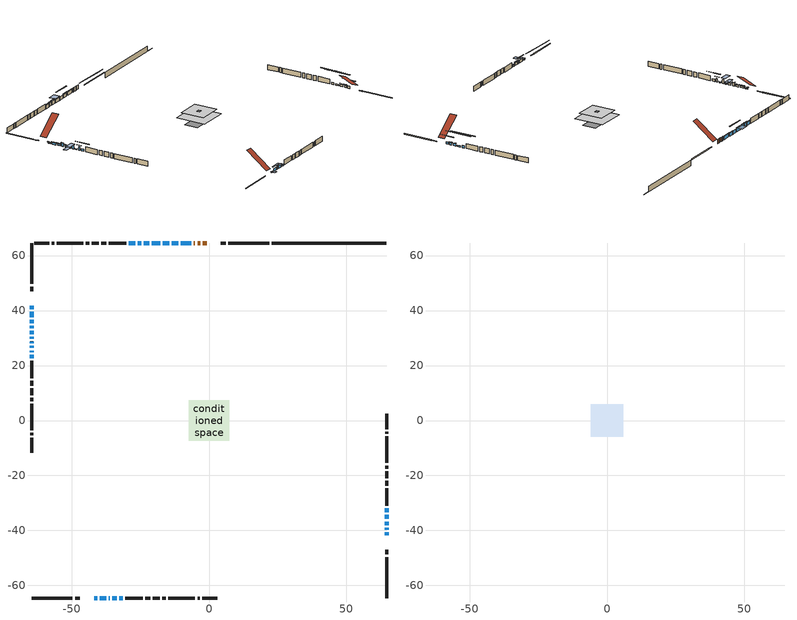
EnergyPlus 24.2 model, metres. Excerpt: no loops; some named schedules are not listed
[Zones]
conditioned space
 floor outside (Floor1 construction): -3.07,-3.07 -3.07,3.07 3.07,3.07 3.07,-3.07 z1.34
 floor outside (Floor2 construction): -0.61,-0.61 -0.61,0.61 0.61,0.61 0.61,-0.61 z1.34
 floor adiabatic (AdiabaticFloorConstruction): -7.44,-7.44 -7.44,7.44 7.44,7.44 7.44,-7.44 z1.34
 floor foundation (Slab1 construction): -7.07,-3.37 -7.07,3.37 7.07,3.37 7.07,-3.37 z-1.33
 wall outside (RimJoist1 construction): 21.89,64.58 6.98,64.58 / -64.58,-64.58 -49.66,-64.58 / -64.58,64.58 -64.58,49.66 / 64.58,-64.58 64.58,-49.66 z1.34:1.64
 wall outside (RimJoist2 construction): 6.05,64.58 4.33,64.58 / -48.73,-64.58 -47.02,-64.58 / -64.58,48.73 -64.58,47.02 / 64.58,-48.73 64.58,-47.02 z1.34:1.64
 wall outside (AdiabaticWallConstruction 1): -0.85,64.58 -2.33,64.58 / -3.26,64.58 -4.18,64.58 / -5.11,64.58 -5.5,64.58 z1.34:3.37
 wall outside (AdiabaticWallConstruction): -41.84,-64.58 -40.62,-64.58 / -64.58,30.49 -64.58,29.67 / -64.58,27.21 -64.58,26.39 z1.34:1.65; -64.58,41.84 -64.58,40.54 / -32.64,-64.58 -31.34,-64.58 z1.34:1.87; 64.58,-41.84 64.58,-40.74 / 64.58,-39.82 64.58,-38.98 / 64.58,-38.05 64.58,-36.75 / 64.58,-33.3 64.58,-32 / -64.58,23.92 -64.58,22.63 z1.34:2.43; -64.58,39.61 -64.58,37.63 / -64.58,36.7 -64.58,35.4 z1.34:2.18; -6.43,64.58 -10.31,64.58 / -64.58,34.48 -64.58,33.64 / -11.24,64.58 -13.6,64.58 / -14.53,64.58 -16.9,64.58 / -17.82,64.58 -20.8,64.58 / -26.86,64.58 -29.22,64.58 z1.34:2.94; -39.69,-64.58 -37.33,-64.58 / -35.16,-64.58 -33.56,-64.58 z1.34:2.64; -36.4,-64.58 -36.09,-64.58 z1.34:3.12; -64.58,32.71 -64.58,31.41 z1.34:2.36; -64.58,28.74 -64.58,28.13 / -64.58,25.46 -64.58,24.85 z1.34:3.17; 64.58,-35.83 64.58,-34.22 z1.34:2.03; -21.72,64.58 -23.71,64.58 / -24.63,64.58 -25.93,64.58 z1.34:3.25
 wall outside (Wall1 construction): -30.15,64.58 -36.5,64.58 / -30.41,-64.58 -24.06,-64.58 / -64.58,21.7 -64.58,15.34 / 64.58,-31.07 64.58,-24.72 z1.34:3.78
 wall outside (Wall2 construction): -37.43,64.58 -39.23,64.58 / -23.13,-64.58 -21.33,-64.58 / -64.58,14.41 -64.58,12.62 / 64.58,-23.79 64.58,-21.99 z1.34:3.78
 wall outside (Wall3 construction): -40.16,64.58 -42.71,64.58 / -20.4,-64.58 -17.85,-64.58 / -64.58,11.69 -64.58,9.14 / 64.58,-21.06 64.58,-18.51 z1.34:3.78
 wall outside (Wall4 construction): -43.64,64.58 -44.83,64.58 / -16.92,-64.58 -15.73,-64.58 / -64.58,8.21 -64.58,7.01 / 64.58,-17.59 64.58,-16.39 z1.34:3.78
 wall outside (Wall5 construction): -45.76,64.58 -55.46,64.58 / -14.8,-64.58 -5.1,-64.58 / -64.58,6.08 -64.58,-3.61 / 64.58,-15.46 64.58,-5.76 z1.34:3.78
 wall outside (Wall6 construction): -56.39,64.58 -57.17,64.58 / -4.17,-64.58 -3.39,-64.58 / -64.58,-4.54 -64.58,-5.32 / 64.58,-4.83 64.58,-4.06 z1.34:3.78
 wall outside (Wall7 construction): -58.09,64.58 -63.65,64.58 / -2.46,-64.58 3.09,-64.58 / -64.58,-6.25 -64.58,-11.8 / 64.58,-3.13 64.58,2.43 z1.34:3.78
 wall foundation (FoundationWall1 construction): 22.82,64.58,-1.33 22.82,64.58,1.34 59.98,64.58,1.34 59.98,64.58,-1.23 64.58,64.58,-1.23 64.58,64.58,-1.33
 window (WindowConstruction 17): -41.84,-64.58 -40.62,-64.58 z1.34:1.64
 window (WindowConstruction 4): -64.58,41.84 -64.58,40.54 z1.34:1.87
 window (WindowConstruction 5): 64.58,-41.84 64.58,-40.74 z1.34:2.43
 window (WindowConstruction 6): -64.58,39.61 -64.58,37.63 z1.34:2.18
 window (WindowConstruction 7): -64.58,36.7 -64.58,35.41 z1.34:2.18
 window (WindowConstruction 8): -6.43,64.58 -10.31,64.58 z1.34:2.94
 window (WindowConstruction 9): -64.58,34.48 -64.58,33.64 z1.34:2.94
 window (WindowConstruction 10): -39.69,-64.58 -37.33,-64.58 z1.34:2.64
 window (WindowConstruction 18): -36.4,-64.58 -36.09,-64.58 z1.34:3.12
 window (WindowConstruction 11): -35.16,-64.58 -33.56,-64.58 z1.34:2.64
 window (WindowConstruction 12): -32.63,-64.58 -31.34,-64.58 z1.34:1.87
 window (WindowConstruction 13): -64.58,32.71 -64.58,31.41 z1.34:2.35
 window (WindowConstruction 14): 64.58,-39.82 64.58,-38.98 z1.34:2.43
 window (WindowConstruction 15): 64.58,-38.05 64.58,-36.75 z1.34:2.43
 window (WindowConstruction 16): -11.24,64.58 -13.6,64.58 z1.34:2.94
 window (WindowConstruction 25): -64.58,30.48 -64.58,29.67 z1.34:1.64
 window (WindowConstruction 26): -64.58,28.74 -64.58,28.13 z1.34:3.17
 window (WindowConstruction 21): 64.58,-35.82 64.58,-34.22 z1.34:2.03
 window (WindowConstruction 22): 64.58,-33.3 64.58,-32 z1.34:2.43
 window (WindowConstruction 19): -64.58,27.2 -64.58,26.39 z1.34:1.64
 window (WindowConstruction 23): -14.53,64.58 -16.89,64.58 z1.34:2.94
 window (WindowConstruction 24): -17.82,64.58 -20.8,64.58 z1.34:2.94
 window (WindowConstruction 20): -64.58,25.46 -64.58,24.85 z1.34:3.17
 window (WindowConstruction): -21.72,64.58 -23.71,64.58 z1.34:3.24
 window (WindowConstruction 1): -24.63,64.58 -25.93,64.58 z1.34:3.24
 window (WindowConstruction 2): -26.86,64.58 -29.22,64.58 z1.34:2.94
 window (WindowConstruction 3): -64.58,23.92 -64.58,22.63 z1.34:2.43
 door (Door): -0.85,64.58 -2.33,64.58 z1.34:3.37
 door (Door 1): -3.26,64.58 -4.18,64.58 z1.34:3.37
 door (Door 2): -5.11,64.58 -5.5,64.58 z1.34:3.37
 ceiling adiabatic (AdiabaticFloorConstruction): 7.44,-7.44 7.44,7.44 -7.44,7.44 -7.44,-7.44 z1.34
attic - vented
 floor to conditioned space (Floor3 construction Reversed): -0.61,-0.61 -0.61,0.61 0.61,0.61 0.61,-0.61 z3.78
 floor to conditioned space (Floor4 construction Reversed): -0.71,-0.71 -0.71,0.71 0.71,0.71 0.71,-0.71 z3.78
 floor to conditioned space (Floor5 construction Reversed): -5.87,-5.87 -5.87,5.87 5.87,5.87 5.87,-5.87 z3.78
 roof outside (Roof1 construction): 0.08,64.58,3.78 0.08,53.95,11.75 3.4,53.95,11.75 3.4,64.58,3.78; -42.77,-64.58,3.78 -42.77,-53.95,11.75 -46.09,-53.95,11.75 -46.09,-64.58,3.78; -64.58,42.77,3.78 -53.95,42.77,11.75 -53.95,46.09,11.75 -64.58,46.09,3.78; 64.58,-42.77,3.78 53.95,-42.77,11.75 53.95,-46.09,11.75 64.58,-46.09,3.78
shading: -40.32,-64.58 -42.14,-64.58 -42.14,-66.71 -40.32,-66.71 z1.94; -64.58,40.24 -64.58,42.14 -64.88,42.14 -64.88,40.24 z2.17; 64.58,-37.69 64.58,-44.89 64.88,-44.89 64.88,-37.69 z5.48; -64.58,37.33 -64.58,39.91 -64.88,39.91 -64.88,37.33 z2.48; -64.58,35.11 -64.58,37 -64.88,37 -64.88,35.11 z2.48; -10.61,64.58 -6.13,64.58 -6.13,64.88 -10.61,64.88 z3.24; -64.58,33.34 -64.58,34.77 -64.88,34.77 -64.88,33.34 z3.24; -35.96,-64.58 -41.06,-64.58 -41.06,-64.88 -35.96,-64.88 z4; -35.33,-64.58 -37.16,-64.58 -37.16,-66.71 -35.33,-66.71 z3.88; -33.26,-64.58 -35.46,-64.58 -35.46,-64.88 -33.26,-64.88 z2.93; -31.04,-64.58 -32.93,-64.58 -32.93,-64.88 -31.04,-64.88 z2.17; -64.58,31.11 -64.58,33.01 -64.88,33.01 -64.88,31.11 z2.65; 64.58,-38.68 64.58,-40.11 64.88,-40.11 64.88,-38.68 z2.73; 64.58,-36.45 64.58,-38.35 64.88,-38.35 64.88,-36.45 z2.73; -13.9,64.58 -10.94,64.58 -10.94,64.88 -13.9,64.88 z3.24; -64.58,29.21 -64.58,30.94 -69.15,30.94 -69.15,29.21 z2.11; -64.58,27.37 -64.58,29.5 -69.15,29.5 -69.15,27.37 z3.93; 64.58,-28.28 64.58,-41.76 64.88,-41.76 64.88,-28.28 z7.97; 64.58,-26.06 64.58,-39.24 64.88,-39.24 64.88,-26.06 z8.37; -64.58,26.09 -64.58,27.5 -64.88,27.5 -64.88,26.09 z1.94; -20.24,64.58 -11.18,64.58 -11.18,64.88 -20.24,64.88 z6.29; -21.26,64.58 -17.36,64.58 -17.36,67.63 -21.26,67.63 z3.4; -64.58,24.09 -64.58,26.22 -64.88,26.22 -64.88,24.09 z3.93; -24,64.58 -21.43,64.58 -21.43,64.88 -24,64.88 z3.54; -26.23,64.58 -24.34,64.58 -24.34,64.88 -26.23,64.88 z3.54; -29.52,64.58 -26.56,64.58 -26.56,64.88 -29.52,64.88 z3.24; -64.58,19.58 -64.58,26.97 -64.88,26.97 -64.88,19.58 z5.48
[Building]
Building 1: Terrain=Suburbs
[Site:Location]
Edmonton Intl AP_AB: Latitude {deg}=53.31; Longitude {deg}=-113.58; Time Zone {hr}=-7; Elevation {m}=723; Keep Site Location Information=Yes
[Site:GroundTemperature:Shallow]
-1.56185, -3.61833, -3.78302, -2.80711, 1.11059, 5.01004, 8.39065, 10.5322, 10.7141, 8.97234, 5.67794, 1.89811
[Site:WaterMainsTemperature]
Calculation Method=Schedule; Temperature Schedule=mains temperature schedule
[Material] Roughness=Rough; Thermal Absorptance=0.9
Name | Thickness {m} | Conductivity {W/m-K} | Density {kg/m3} | Specific Heat {J/kg-K} | Solar Absorptance | Visible Absorptance
asphalt or fiberglass shingles | 0.00635 | 0.162714 | 1121.4 | 1465.45 | 0.4 | 0.4
ceiling loosefill ins | 0.338667 | 0.0480833 | 16.02 | 1046.75 | 0.7 | 0.7
ceiling stud and cavity | 0.1397 | 0.151118 | 65.682 | 1177.47 | 0.7 | 0.7
ceiling stud and cavity 1 | 0.1397 | 0.124158 | 65.682 | 1177.47 | 0.7 | 0.7
ceiling stud and cavity 2 | 0.1397 | 0.098678 | 65.682 | 1177.47 | 0.7 | 0.7
concrete 4.0 in. | 0.1016 | 1.803125 | 2242.8 | 837.4 | 0.7 | 0.7
concrete 8.0 in. | 0.2032 | 1.803125 | 2242.8 | 837.4 | 0.7 | 0.7
door material | 0.04445 | 0.053851 | 512.64 | 1214.23 | 0.7 | 0.7
floor covering | 0.0127 | 0.0433444 | 54.468 | 1339.84 | 0.6 | 0.6
floor rigid ins | 0.103632 | 0.029427 | 32.04 | 1214.23 | 0.7 | 0.7
floor rigid ins 1; rim joist rigid ins; wall rigid ins | 0.051816 | 0.029427 | 32.04 | 1214.23 | 0.7 | 0.7
floor rigid ins 2; wall rigid ins 1 | 0.512978 | 0.029427 | 32.04 | 1214.23 | 0.7 | 0.7
floor stud and cavity | 0.1397 | 0.0946526 | 92.3553 | 1139.71 | 0.7 | 0.7
floor stud and cavity 1 | 0.1397 | 0.0820283 | 92.3553 | 1139.71 | 0.7 | 0.7
floor stud and cavity 2 | 0.1397 | 1.75129 | 37.0049 | 1207.88 | 0.7 | 0.7
furniture material conditioned space 1 | 0.1524 | 0.115458 | 640.8 | 1214.23 | 0.6 | 0.6
gypsum board | 0.0127 | 0.160291 | 801 | 837.4 | 0.6 | 0.6
osb sheathing 0.5 in. | 0.0127 | 0.115458 | 512.64 | 1214.23 | 0.7 | 0.7
osb sheathing 0.75 in. | 0.01905 | 0.115458 | 512.64 | 1214.23 | 0.7 | 0.7
osb sheathing 2.0 in. | 0.0508 | 0.115458 | 512.64 | 1214.23 | 0.7 | 0.7
rim joist stud and cavity | 0.0508 | 0.0494362 | 125.044 | 1163.47 | 0.6 | 0.6
rim joist stud and cavity 1 | 0.0508 | 0.0580974 | 125.044 | 1163.47 | 0.6 | 0.6
wall stud and cavity | 0.1397 | 0.146652 | 139.0536 | 1170.24 | 0.7 | 0.7
wall stud and cavity 1 | 0.1397 | 0.183232 | 139.0536 | 1170.24 | 0.7 | 0.7
wall stud and cavity 2 | 0.1397 | 0.293854 | 139.0536 | 1170.24 | 0.7 | 0.7
wall stud and cavity 3 | 0.1397 | 0.278387 | 139.0536 | 1170.24 | 0.7 | 0.7
wall stud and cavity 4 | 0.1397 | 0.152575 | 139.0536 | 1170.24 | 0.7 | 0.7
wall stud and cavity 5 | 0.1397 | 0.135854 | 139.0536 | 1170.24 | 0.7 | 0.7
wall stud and cavity 6 | 0.1397 | 0.255425 | 139.0536 | 1170.24 | 0.7 | 0.7
wall stud and cavity 7 | 0.0889 | 0.380278 | 52.3479 | 1209.89 | 0.7 | 0.7
wall stud and cavity 8 | 0.0889 | 0.391764 | 83.0341 | 1211.67 | 0.7 | 0.7
wood siding | 0.0254 | 0.102417 | 544.68 | 1172.36 | 0.4 | 0.4
wood siding 1; wood siding 2; wood siding 3 | 0.0254 | 0.102417 | 544.68 | 1172.36 | 0.7 | 0.7
[WindowMaterial:SimpleGlazingSystem]
Name | U-Factor {W/m2-K} | Solar Heat Gain Coefficient
WindowMaterial | 1.37351 | 0.57
WindowMaterial 1 | 1.34739 | 0.58
WindowMaterial 10 | 1.3366 | 0.58
WindowMaterial 11 | 1.44335 | 0.52
WindowMaterial 12 | 1.39565 | 0.56
WindowMaterial 13 | 1.5535 | 0.47
WindowMaterial 14 | 1.63867 | 0.45
WindowMaterial 15 | 1.623908 | 0.45
WindowMaterial 16 | 1.66138 | 0.43
WindowMaterial 17 | 1.44448 | 0.53
WindowMaterial 18 | 1.60517 | 0.45
WindowMaterial 19 | 1.56145 | 0.47
WindowMaterial 2 | 1.320135 | 0.59
WindowMaterial 20 | 1.38316 | 0.56
WindowMaterial 3 | 1.48934 | 0.5
WindowMaterial 4 | 1.48877 | 0.51
WindowMaterial 5 | 1.51092 | 0.49
WindowMaterial 6 | 1.44051 | 0.53
WindowMaterial 7 | 1.41723 | 0.55
WindowMaterial 8 | 1.35761 | 0.57
WindowMaterial 9 | 1.40303 | 0.55
[Construction]
AdiabaticFloorConstruction: floor stud and cavity 2, floor rigid ins 2, osb sheathing 0.75 in., floor covering
AdiabaticWallConstruction: wood siding 2, wall rigid ins 1, wall stud and cavity 7, gypsum board
AdiabaticWallConstruction 1: wood siding 3, wall rigid ins 1, wall stud and cavity 7, gypsum board
Door; Door 1; Door 2: door material
Floor1 construction: floor stud and cavity, floor rigid ins, osb sheathing 0.75 in., floor covering
Floor2 construction: floor stud and cavity 1, floor rigid ins 1, osb sheathing 0.75 in., floor covering
Floor3 construction Reversed: gypsum board, ceiling stud and cavity, ceiling loosefill ins
Floor4 construction Reversed: gypsum board, ceiling stud and cavity 1, ceiling loosefill ins
Floor5 construction Reversed: gypsum board, ceiling stud and cavity 2, ceiling loosefill ins
FoundationWall1 construction: concrete 8.0 in.
furniture construction conditioned space 1: furniture material conditioned space 1
PartitionWallConstruction: gypsum board, wall stud and cavity 8, gypsum board
RimJoist1 construction: wood siding 1, rim joist rigid ins, osb sheathing 2.0 in., rim joist stud and cavity
RimJoist2 construction: wood siding 1, rim joist rigid ins, osb sheathing 2.0 in., rim joist stud and cavity 1
Roof1 construction: asphalt or fiberglass shingles
Slab1 construction: concrete 4.0 in.
Wall1 construction: wood siding, wall rigid ins, osb sheathing 0.5 in., wall stud and cavity, gypsum board
Wall2 construction: wood siding, wall rigid ins, osb sheathing 0.5 in., wall stud and cavity 1, gypsum board
Wall3 construction: wood siding, wall rigid ins, osb sheathing 0.5 in., wall stud and cavity 2, gypsum board
Wall4 construction: wood siding, wall rigid ins, osb sheathing 0.5 in., wall stud and cavity 3, gypsum board
Wall5 construction: wood siding, wall rigid ins, osb sheathing 0.5 in., wall stud and cavity 4, gypsum board
Wall6 construction: wood siding, wall rigid ins, osb sheathing 0.5 in., wall stud and cavity 5, gypsum board
Wall7 construction: wood siding, wall rigid ins, osb sheathing 0.5 in., wall stud and cavity 6, gypsum board
WindowConstruction: WindowMaterial
WindowConstruction 1: WindowMaterial 1
WindowConstruction 10: WindowMaterial 10
WindowConstruction 11: WindowMaterial 11
WindowConstruction 12; WindowConstruction 4: WindowMaterial 4
WindowConstruction 13: WindowMaterial 12
WindowConstruction 14: WindowMaterial 13
WindowConstruction 15; WindowConstruction 3: WindowMaterial 3
WindowConstruction 16; WindowConstruction 2; WindowConstruction 23: WindowMaterial 2
WindowConstruction 17: WindowMaterial 14
WindowConstruction 18: WindowMaterial 15
WindowConstruction 19; WindowConstruction 25: WindowMaterial 16
WindowConstruction 20; WindowConstruction 26: WindowMaterial 17
WindowConstruction 21: WindowMaterial 18
WindowConstruction 22: WindowMaterial 19
WindowConstruction 24: WindowMaterial 20
WindowConstruction 5: WindowMaterial 5
WindowConstruction 6: WindowMaterial 6
WindowConstruction 7: WindowMaterial 7
WindowConstruction 8: WindowMaterial 8
WindowConstruction 9: WindowMaterial 9
[Zone] Multiplier=1; Part of Total Floor Area=Yes
Name | Volume {m3}
attic - vented | 167.802
conditioned space | 940.7
[Space]
Name | Zone | Volume {m3}
attic - vented 1 | attic - vented | 167.802
conditioned space 1 | conditioned space | 940.7
[ZoneInfiltration:EffectiveLeakageArea]
infil attic - vented 1: Zone or Space=attic - vented 1; Schedule=Always On Discrete; Effective Air Leakage Area {cm2}=4911.65; Stack Coefficient=0.000554323; Wind Coefficient=1.59075e-05
[ZoneMixing]
whole house fan mix: Zone or Space=attic - vented; Schedule=Always On Continuous; Design Flow Rate Calculation Method=Flow/Zone; Design Flow Rate {m3/s}=0; Source Zone or Space=conditioned space
[SurfaceProperty:ExposedFoundationPerimeter]
Slab1: Exposed Perimeter Calculation Method=TotalExposedPerimeter; Total Exposed Perimeter {m}=41.758
[InternalMass] Zone or ZoneList=conditioned space; Space or SpaceList=conditioned space 1
Name | Construction | Surface Area {m2}
furniture mass conditioned space 1 | furniture construction conditioned space 1 | 142.456
partition wall mass | PartitionWallConstruction | 356.141
[Lights]
interior lighting: Zone or ZoneList or Space or SpaceList=conditioned space 1; Schedule=interior lighting schedule; Design Level Calculation Method=LightingLevel; Lighting Level {W}=343.2; Return Air Fraction=0; Fraction Radiant=0.6; Fraction Visible=0.2; Fraction Replaceable=1
[People]
occupants: Zone or ZoneList or Space or SpaceList=conditioned space 1; Number of People Schedule=occupants schedule; Number of People Calculation Method=People; Number of People=3; Fraction Radiant=0.314171; Sensible Heat Fraction=0.56303; Activity Level Schedule=occupants activity schedule; Carbon Dioxide Generation Rate {m3/s-W}=0; Enable ASHRAE 55 Comfort Warnings=No; Mean Radiant Temperature Calculation Type=EnclosureAveraged
[ElectricEquipment] Zone or ZoneList or Space or SpaceList=conditioned space 1; Design Level Calculation Method=EquipmentLevel
Name | Schedule | Design Level {W} | Fraction Latent | Fraction Radiant | Fraction Lost
clothes dryer | clothes dryer schedule | 140.772 | 0.015 | 0.081 | 0.85
clothes washer | clothes washer schedule | 32.1985 | 0.03 | 0.162 | 0.7
cooking range | cooking range schedule | 215.147 | 0.08 | 0.432 | 0.2
dishwasher | dishwasher schedule | 66.8632 | 0.3 | 0.18 | 0.4
fridge | fridge schedule | 72.9452 | 0 | 0.6 | 0
mech vent house fan | mech vent house fan schedule | 21.3333 | 0 | 0 | 0.5
mech vent house fan cfis | mech vent house fan cfis schedule | 0 | 0 | 0 | 0
mech vent range fan 0 | mech vent range fan 0 schedule | 57 | 0 | 0 | 1
misc plug loads | misc plug loads schedule | 494.7 | 0.045 | 0.513 | 0.1
whole house fan | Always On Discrete | 0 | 0 | 0 | 1
[OtherEquipment] Zone or ZoneList or Space or SpaceList=conditioned space 1; Design Level Calculation Method=EquipmentLevel
Name | Fuel Type | Schedule | Design Level {W} | Fraction Latent | Fraction Radiant | Fraction Lost
clothes dryer 1 | Electricity | clothes dryer schedule | 0 | 0.015 | 0.081 | 0.85
cooking range 1 | Electricity | cooking range schedule | 0 | 0.08 | 0.432 | 0.2
general water use latent | None | general water use schedule | 62.594 | 1 | 0 | 0
general water use sensible | None | general water use schedule | -61.6891 | 0 | 0.6 | 0
mech vent house fan latent load | None | Always On Discrete | 0 | 1 | 0 | 0
mech vent house fan sensible load | None | Always On Discrete | 0 | 0 | 0 | 0
water heater energy adjustment1 | NaturalGas | Always On Discrete | 0.01 | 0 | 0 | 1
[ZoneInfiltration:DesignFlowRate] Zone or ZoneList or Space or SpaceList=conditioned space 1; Schedule=Always On Discrete; Design Flow Rate Calculation Method=Flow/Zone; Design Flow Rate {m3/s}=0
infil flow; natural vent flow; whole house fan flow
[Foundation:Kiva]
Foundation Kiva 1: Initial Indoor Air Temperature {C}=18; Wall Height Above Grade {m}=1.33999; Wall Depth Below Slab {m}=0.2032
[Foundation:Kiva:Settings]
Soil Conductivity {W/m-K}=0.849921; Soil Density {kg/m3}=1842.3; Soil Specific Heat {J/kg-K}=418.7; Ground Solar Absorptivity=0.9; Ground Thermal Absorptivity=0.9; Ground Surface Roughness {m}=0.03; Far-Field Width {m}=40; Deep-Ground Boundary Condition=ZeroFlux; Deep-Ground Depth {m}=40; Minimum Cell Dimension {m}=0.2; Maximum Cell Growth Coefficient=3; Simulation Timestep=Timestep
[Exterior:Lights]
exterior lighting: Schedule=exterior lighting schedule; Design Level {W}=75.6
[Schedule:Constant]
Name | Hourly Value
Always On Continuous; mech vent house fan schedule; mech vent house fan cfis schedule; Always On Discrete | 1
occupants activity schedule | 117.228
fridge schedule | 0
[Schedule:Week:Daily]
interior lighting schedule Week Rule - Jan1-Jan27: interior lighting schedule day, interior lighting schedule day, interior lighting schedule day, interior lighting schedule day, interior lighting schedule day, interior lighting schedule day, interior lighting schedule day, interior lighting schedule default day, interior lighting schedule default day, interior lighting schedule default day, interior lighting schedule default day, interior lighting schedule default day
interior lighting schedule Week Rule - Jan28-Feb3: interior lighting schedule day, interior lighting schedule day, interior lighting schedule day, interior lighting schedule day, interior lighting schedule day 1, interior lighting schedule day 1, interior lighting schedule day 1, interior lighting schedule default day, interior lighting schedule default day, interior lighting schedule default day, interior lighting schedule default day, interior lighting schedule default day
interior lighting schedule Week Rule - Feb4-Feb24: interior lighting schedule day 1, interior lighting schedule day 1, interior lighting schedule day 1, interior lighting schedule day 1, interior lighting schedule day 1, interior lighting schedule day 1, interior lighting schedule day 1, interior lighting schedule default day, interior lighting schedule default day, interior lighting schedule default day, interior lighting schedule default day, interior lighting schedule default day
interior lighting schedule Week Rule - Feb25-Mar3: interior lighting schedule day 1, interior lighting schedule day 1, interior lighting schedule day 1, interior lighting schedule day 1, interior lighting schedule day 2, interior lighting schedule day 2, interior lighting schedule day 2, interior lighting schedule default day, interior lighting schedule default day, interior lighting schedule default day, interior lighting schedule default day, interior lighting schedule default day
interior lighting schedule Week Rule - Mar4-Mar31: interior lighting schedule day 2, interior lighting schedule day 2, interior lighting schedule day 2, interior lighting schedule day 2, interior lighting schedule day 2, interior lighting schedule day 2, interior lighting schedule day 2, interior lighting schedule default day, interior lighting schedule default day, interior lighting schedule default day, interior lighting schedule default day, interior lighting schedule default day
interior lighting schedule Week Rule - Apr1-Apr28: interior lighting schedule day 3, interior lighting schedule day 3, interior lighting schedule day 3, interior lighting schedule day 3, interior lighting schedule day 3, interior lighting schedule day 3, interior lighting schedule day 3, interior lighting schedule default day, interior lighting schedule default day, interior lighting schedule default day, interior lighting schedule default day, interior lighting schedule default day
interior lighting schedule Week Rule - Apr29-May5: interior lighting schedule day 3, interior lighting schedule day 3, interior lighting schedule day 4, interior lighting schedule day 4, interior lighting schedule day 4, interior lighting schedule day 4, interior lighting schedule day 4, interior lighting schedule default day, interior lighting schedule default day, interior lighting schedule default day, interior lighting schedule default day, interior lighting schedule default day
interior lighting schedule Week Rule - May6-May26: interior lighting schedule day 4, interior lighting schedule day 4, interior lighting schedule day 4, interior lighting schedule day 4, interior lighting schedule day 4, interior lighting schedule day 4, interior lighting schedule day 4, interior lighting schedule default day, interior lighting schedule default day, interior lighting schedule default day, interior lighting schedule default day, interior lighting schedule default day
interior lighting schedule Week Rule - May27-Jun2: interior lighting schedule day 4, interior lighting schedule day 4, interior lighting schedule day 4, interior lighting schedule day 4, interior lighting schedule day 4, interior lighting schedule day 5, interior lighting schedule day 5, interior lighting schedule default day, interior lighting schedule default day, interior lighting schedule default day, interior lighting schedule default day, interior lighting schedule default day
interior lighting schedule Week Rule - Jun3-Jun30: interior lighting schedule day 5, interior lighting schedule day 5, interior lighting schedule day 5, interior lighting schedule day 5, interior lighting schedule day 5, interior lighting schedule day 5, interior lighting schedule day 5, interior lighting schedule default day, interior lighting schedule default day, interior lighting schedule default day, interior lighting schedule default day, interior lighting schedule default day
interior lighting schedule Week Rule - Jul1-Jul28: interior lighting schedule day 6, interior lighting schedule day 6, interior lighting schedule day 6, interior lighting schedule day 6, interior lighting schedule day 6, interior lighting schedule day 6, interior lighting schedule day 6, interior lighting schedule default day, interior lighting schedule default day, interior lighting schedule default day, interior lighting schedule default day, interior lighting schedule default day
interior lighting schedule Week Rule - Jul29-Aug4: interior lighting schedule day 6, interior lighting schedule day 6, interior lighting schedule day 6, interior lighting schedule day 7, interior lighting schedule day 7, interior lighting schedule day 7, interior lighting schedule day 7, interior lighting schedule default day, interior lighting schedule default day, interior lighting schedule default day, interior lighting schedule default day, interior lighting schedule default day
interior lighting schedule Week Rule - Aug5-Aug25: interior lighting schedule day 7, interior lighting schedule day 7, interior lighting schedule day 7, interior lighting schedule day 7, interior lighting schedule day 7, interior lighting schedule day 7, interior lighting schedule day 7, interior lighting schedule default day, interior lighting schedule default day, interior lighting schedule default day, interior lighting schedule default day, interior lighting schedule default day
interior lighting schedule Week Rule - Aug26-Sep1: interior lighting schedule day 7, interior lighting schedule day 7, interior lighting schedule day 7, interior lighting schedule day 7, interior lighting schedule day 7, interior lighting schedule day 7, interior lighting schedule day 8, interior lighting schedule default day, interior lighting schedule default day, interior lighting schedule default day, interior lighting schedule default day, interior lighting schedule default day
interior lighting schedule Week Rule - Sep2-Sep29: interior lighting schedule day 8, interior lighting schedule day 8, interior lighting schedule day 8, interior lighting schedule day 8, interior lighting schedule day 8, interior lighting schedule day 8, interior lighting schedule day 8, interior lighting schedule default day, interior lighting schedule default day, interior lighting schedule default day, interior lighting schedule default day, interior lighting schedule default day
interior lighting schedule Week Rule - Sep30-Oct6: interior lighting schedule day 8, interior lighting schedule day 9, interior lighting schedule day 9, interior lighting schedule day 9, interior lighting schedule day 9, interior lighting schedule day 9, interior lighting schedule day 9, interior lighting schedule default day, interior lighting schedule default day, interior lighting schedule default day, interior lighting schedule default day, interior lighting schedule default day
interior lighting schedule Week Rule - Oct7-Oct27: interior lighting schedule day 9, interior lighting schedule day 9, interior lighting schedule day 9, interior lighting schedule day 9, interior lighting schedule day 9, interior lighting schedule day 9, interior lighting schedule day 9, interior lighting schedule default day, interior lighting schedule default day, interior lighting schedule default day, interior lighting schedule default day, interior lighting schedule default day
interior lighting schedule Week Rule - Oct28-Nov3: interior lighting schedule day 9, interior lighting schedule day 9, interior lighting schedule day 9, interior lighting schedule day 9, interior lighting schedule day 10, interior lighting schedule day 10, interior lighting schedule day 10, interior lighting schedule default day, interior lighting schedule default day, interior lighting schedule default day, interior lighting schedule default day, interior lighting schedule default day
interior lighting schedule Week Rule - Nov4-Nov24: interior lighting schedule day 10, interior lighting schedule day 10, interior lighting schedule day 10, interior lighting schedule day 10, interior lighting schedule day 10, interior lighting schedule day 10, interior lighting schedule day 10, interior lighting schedule default day, interior lighting schedule default day, interior lighting schedule default day, interior lighting schedule default day, interior lighting schedule default day
interior lighting schedule Week Rule - Nov25-Dec1: interior lighting schedule day 10, interior lighting schedule day 10, interior lighting schedule day 10, interior lighting schedule day 10, interior lighting schedule day 10, interior lighting schedule day 10, interior lighting schedule day 11, interior lighting schedule default day, interior lighting schedule default day, interior lighting schedule default day, interior lighting schedule default day, interior lighting schedule default day
interior lighting schedule Week Rule - Dec2-Dec31: interior lighting schedule day 11, interior lighting schedule day 11, interior lighting schedule day 11, interior lighting schedule day 11, interior lighting schedule day 11, interior lighting schedule day 11, interior lighting schedule day 11, interior lighting schedule default day, interior lighting schedule default day, interior lighting schedule default day, interior lighting schedule default day, interior lighting schedule default day
occupants schedule Week Rule - Jan1-Dec31: occupants schedule day, occupants schedule day, occupants schedule day, occupants schedule day, occupants schedule day, occupants schedule day, occupants schedule day, occupants schedule default day, occupants schedule default day, occupants schedule default day, occupants schedule default day, occupants schedule default day
clothes dryer schedule Week Rule - Jan1-Dec31: clothes dryer schedule day, clothes dryer schedule day, clothes dryer schedule day, clothes dryer schedule day, clothes dryer schedule day, clothes dryer schedule day, clothes dryer schedule day, clothes dryer schedule default day, clothes dryer schedule default day, clothes dryer schedule default day, clothes dryer schedule default day, clothes dryer schedule default day
clothes washer schedule Week Rule - Jan1-Dec31: clothes washer schedule day, clothes washer schedule day, clothes washer schedule day, clothes washer schedule day, clothes washer schedule day, clothes washer schedule day, clothes washer schedule day, clothes washer schedule default day, clothes washer schedule default day, clothes washer schedule default day, clothes washer schedule default day, clothes washer schedule default day
cooking range schedule Week Rule - Jan1-Dec31: cooking range schedule day, cooking range schedule day, cooking range schedule day, cooking range schedule day, cooking range schedule day, cooking range schedule day, cooking range schedule day, cooking range schedule default day, cooking range schedule default day, cooking range schedule default day, cooking range schedule default day, cooking range schedule default day
dishwasher schedule Week Rule - Jan1-Dec31: dishwasher schedule day, dishwasher schedule day, dishwasher schedule day, dishwasher schedule day, dishwasher schedule day, dishwasher schedule day, dishwasher schedule day, dishwasher schedule default day, dishwasher schedule default day, dishwasher schedule default day, dishwasher schedule default day, dishwasher schedule default day
mech vent range fan 0 schedule Week Rule - Jan1-Dec31: mech vent range fan 0 schedule day, mech vent range fan 0 schedule day, mech vent range fan 0 schedule day, mech vent range fan 0 schedule day, mech vent range fan 0 schedule day, mech vent range fan 0 schedule day, mech vent range fan 0 schedule day, mech vent range fan 0 schedule default day, mech vent range fan 0 schedule default day, mech vent range fan 0 schedule default day, mech vent range fan 0 schedule default day, mech vent range fan 0 schedule default day
misc plug loads schedule Week Rule - Jan1-Dec31: misc plug loads schedule day, misc plug loads schedule day, misc plug loads schedule day, misc plug loads schedule day, misc plug loads schedule day, misc plug loads schedule day, misc plug loads schedule day, misc plug loads schedule default day, misc plug loads schedule default day, misc plug loads schedule default day, misc plug loads schedule default day, misc plug loads schedule default day
[Schedule:Year]
interior lighting schedule: interior lighting schedule Week Rule - Jan1-Jan27, 1, 1, 1, 27, interior lighting schedule Week Rule - Jan28-Feb3, 1, 28, 2, 3, interior lighting schedule Week Rule - Feb4-Feb24, 2, 4, 2, 24, interior lighting schedule Week Rule - Feb25-Mar3, 2, 25, 3, 3, interior lighting schedule Week Rule - Mar4-Mar31, 3, 4, 3, 31, interior lighting schedule Week Rule - Apr1-Apr28, 4, 1, 4, 28, interior lighting schedule Week Rule - Apr29-May5, 4, 29, 5, 5, interior lighting schedule Week Rule - May6-May26, 5, 6, 5, 26, interior lighting schedule Week Rule - May27-Jun2, 5, 27, 6, 2, interior lighting schedule Week Rule - Jun3-Jun30, 6, 3, 6, 30, interior lighting schedule Week Rule - Jul1-Jul28, 7, 1, 7, 28, interior lighting schedule Week Rule - Jul29-Aug4, 7, 29, 8, 4, interior lighting schedule Week Rule - Aug5-Aug25, 8, 5, 8, 25, interior lighting schedule Week Rule - Aug26-Sep1, 8, 26, 9, 1, interior lighting schedule Week Rule - Sep2-Sep29, 9, 2, 9, 29, interior lighting schedule Week Rule - Sep30-Oct6, 9, 30, 10, 6, interior lighting schedule Week Rule - Oct7-Oct27, 10, 7, 10, 27, interior lighting schedule Week Rule - Oct28-Nov3, 10, 28, 11, 3, interior lighting schedule Week Rule - Nov4-Nov24, 11, 4, 11, 24, interior lighting schedule Week Rule - Nov25-Dec1, 11, 25, 12, 1, interior lighting schedule Week Rule - Dec2-Dec31, 12, 2, 12, 31
occupants schedule: occupants schedule Week Rule - Jan1-Dec31, 1, 1, 12, 31
clothes dryer schedule: clothes dryer schedule Week Rule - Jan1-Dec31, 1, 1, 12, 31
clothes washer schedule: clothes washer schedule Week Rule - Jan1-Dec31, 1, 1, 12, 31
cooking range schedule: cooking range schedule Week Rule - Jan1-Dec31, 1, 1, 12, 31
dishwasher schedule: dishwasher schedule Week Rule - Jan1-Dec31, 1, 1, 12, 31
mech vent range fan 0 schedule: mech vent range fan 0 schedule Week Rule - Jan1-Dec31, 1, 1, 12, 31
misc plug loads schedule: misc plug loads schedule Week Rule - Jan1-Dec31, 1, 1, 12, 31
general water use schedule: general water use schedule Week Rule - Jan1-Dec31, 1, 1, 12, 31
exterior lighting schedule: exterior lighting schedule Week Rule - Jan1-Jan27, 1, 1, 1, 27, exterior lighting schedule Week Rule - Jan28-Feb3, 1, 28, 2, 3, exterior lighting schedule Week Rule - Feb4-Feb24, 2, 4, 2, 24, exterior lighting schedule Week Rule - Feb25-Mar3, 2, 25, 3, 3, exterior lighting schedule Week Rule - Mar4-Mar31, 3, 4, 3, 31, exterior lighting schedule Week Rule - Apr1-Apr28, 4, 1, 4, 28, exterior lighting schedule Week Rule - Apr29-May5, 4, 29, 5, 5, exterior lighting schedule Week Rule - May6-May26, 5, 6, 5, 26, exterior lighting schedule Week Rule - May27-Jun2, 5, 27, 6, 2, exterior lighting schedule Week Rule - Jun3-Jun30, 6, 3, 6, 30, exterior lighting schedule Week Rule - Jul1-Jul28, 7, 1, 7, 28, exterior lighting schedule Week Rule - Jul29-Aug4, 7, 29, 8, 4, exterior lighting schedule Week Rule - Aug5-Aug25, 8, 5, 8, 25, exterior lighting schedule Week Rule - Aug26-Sep1, 8, 26, 9, 1, exterior lighting schedule Week Rule - Sep2-Sep29, 9, 2, 9, 29, exterior lighting schedule Week Rule - Sep30-Oct6, 9, 30, 10, 6, exterior lighting schedule Week Rule - Oct7-Oct27, 10, 7, 10, 27, exterior lighting schedule Week Rule - Oct28-Nov3, 10, 28, 11, 3, exterior lighting schedule Week Rule - Nov4-Nov24, 11, 4, 11, 24, exterior lighting schedule Week Rule - Nov25-Dec1, 11, 25, 12, 1, exterior lighting schedule Week Rule - Dec2-Dec31, 12, 2, 12, 31
[Schedule:Compact]
mains temperature schedule: Through: 01/01, For: AllDays, Until: 24:00, 3.97167, Through: 01/02, For: AllDays, Until: 24:00, 3.90778, Through: 01/03, For: AllDays, Until: 24:00, 3.84556, Through: 01/04, For: AllDays, Until: 24:00, 3.78389, Through: 01/05, For: AllDays, Until: 24:00, 3.72278, Through: 01/06, For: AllDays, Until: 24:00, 3.66278, Through: 01/07, For: AllDays, Until: 24:00, 3.60389, Through: 01/08, For: AllDays, Until: 24:00, 3.54556, Through: 01/09, For: AllDays, Until: 24:00, 3.48833, Through: 01/10, For: AllDays, Until: 24:00, 3.43167, Through: 01/11, For: AllDays, Until: 24:00, 3.37611, Through: 01/12, For: AllDays, Until: 24:00, 3.32167, Through: 01/13, For: AllDays, Until: 24:00, 3.26833, Through: 01/14, For: AllDays, Until: 24:00, 3.21556, Through: 01/15, For: AllDays, Until: 24:00, 3.16444, Through: 01/16, For: AllDays, Until: 24:00, 3.11389, Through: 01/17, For: AllDays, Until: 24:00, 3.06444, Through: 01/18, For: AllDays, Until: 24:00, 3.01611, Through: 01/19, For: AllDays, Until: 24:00, 2.96889, Through: 01/20, For: AllDays, Until: 24:00, 2.92278, Through: 01/21, For: AllDays, Until: 24:00, 2.87722, Through: 01/22, For: AllDays, Until: 24:00, 2.83333, Through: 01/23, For: AllDays, Until: 24:00, 2.79056, Through: 01/24, For: AllDays, Until: 24:00, 2.74889, Through: 01/25, For: AllDays, Until: 24:00, 2.70833, Through: 01/26, For: AllDays, Until: 24:00, 2.66889, Through: 01/27, For: AllDays, Until: 24:00, 2.63056, Through: 01/28, For: AllDays, Until: 24:00, 2.59333, Through: 01/29, For: AllDays, Until: 24:00, 2.55778, Through: 01/30, For: AllDays, Until: 24:00, 2.52278, Through: 01/31, For: AllDays, Until: 24:00, 2.48944, Through: 02/01, For: AllDays, Until: 24:00, 2.45722, Through: 02/02, For: AllDays, Until: 24:00, 2.42611, Through: 02/03, For: AllDays, Until: 24:00, 2.39667, Through: 02/04, For: AllDays, Until: 24:00, 2.36833, Through: 02/05, For: AllDays, Until: 24:00, 2.34111, Through: 02/06, For: AllDays, Until: 24:00, 2.315, Through: 02/07, For: AllDays, Until: 24:00, 2.29056, Through: 02/08, For: AllDays, Until: 24:00, 2.26722, Through: 02/09, For: AllDays, Until: 24:00, 2.245, Through: 02/10, For: AllDays, Until: 24:00, 2.22444, Through: 02/11, For: AllDays, Until: 24:00, 2.20444, Through: 02/12, For: AllDays, Until: 24:00, 2.18667, Through: 02/13, For: AllDays, Until: 24:00, 2.17, Through: 02/14, For: AllDays, Until: 24:00, 2.15444, Through: 02/15, For: AllDays, Until: 24:00, 2.14, Through: 02/16, For: AllDays, Until: 24:00, 2.12722, Through: 02/17, For: AllDays, Until: 24:00, 2.11556, Through: 02/18, For: AllDays, Until: 24:00, 2.10556, Through: 02/19, For: AllDays, Until: 24:00, 2.09667, Through: 02/20, For: AllDays, Until: 24:00, 2.08889, Through: 02/21, For: AllDays, Until: 24:00, 2.08278, Through: 02/22, For: AllDays, Until: 24:00, 2.07833, Through: 02/23, For: AllDays, Until: 24:00, 2.07444, Through: 02/24, For: AllDays, Until: 24:00, 2.07278, Through: 02/25, For: AllDays, Until: 24:00, 2.07167, Through: 02/26, For: AllDays, Until: 24:00, 2.07222, Through: 02/27, For: AllDays, Until: 24:00, 2.07444, Through: 02/28, For: AllDays, Until: 24:00, 2.07778, Through: 03/01, For: AllDays, Until: 24:00, 2.08222, Through: 03/02, For: AllDays, Until: 24:00, 2.08833, Through: 03/03, For: AllDays, Until: 24:00, 2.09556, Through: 03/04, For: AllDays, Until: 24:00, 2.10444, Through: 03/05, For: AllDays, Until: 24:00, 2.11444, Through: 03/06, For: AllDays, Until: 24:00, 2.12556, Through: 03/07, For: AllDays, Until: 24:00, 2.13833, Through: 03/08, For: AllDays, Until: 24:00, 2.15278, Through: 03/09, For: AllDays, Until: 24:00, 2.16778, Through: 03/10, For: AllDays, Until: 24:00, 2.18444, Through: 03/11, For: AllDays, Until: 24:00, 2.20278, Through: 03/12, For: AllDays, Until: 24:00, 2.22167, Through: 03/13, For: AllDays, Until: 24:00, 2.24278, Through: 03/14, For: AllDays, Until: 24:00, 2.26444, Through: 03/15, For: AllDays, Until: 24:00, 2.28778, Through: 03/16, For: AllDays, Until: 24:00, 2.31222, Through: 03/17, For: AllDays, Until: 24:00, 2.33778, Through: 03/18, For: AllDays, Until: 24:00, 2.365, Through: 03/19, For: AllDays, Until: 24:00, 2.39333, Through: 03/20, For: AllDays, Until: 24:00, 2.42278, Through: 03/21, For: AllDays, Until: 24:00, 2.45389, Through: 03/22, For: AllDays, Until: 24:00, 2.48611, Through: 03/23, For: AllDays, Until: 24:00, 2.51889, Through: 03/24, For: AllDays, Until: 24:00, 2.55389, Through: 03/25, For: AllDays, Until: 24:00, 2.58944, Through: 03/26, For: AllDays, Until: 24:00, 2.62611, Through: 03/27, For: AllDays, Until: 24:00, 2.66444, Through: 03/28, For: AllDays, Until: 24:00, 2.70389, Through: 03/29, For: AllDays, Until: 24:00, 2.74389, Through: 03/30, For: AllDays, Until: 24:00, 2.78556, Through: 03/31, For: AllDays, Until: 24:00, 2.82833, Through: 04/01, For: AllDays, Until: 24:00, 2.87222, Through: 04/02, For: AllDays, Until: 24:00, 2.91722, Through: 04/03, For: AllDays, Until: 24:00, 2.96333, Through: 04/04, For: AllDays, Until: 24:00, 3.01056, Through: 04/05, For: AllDays, Until: 24:00, 3.05889, Through: 04/06, For: AllDays, Until: 24:00, 3.10833, Through: 04/07, For: AllDays, Until: 24:00, 3.15833, Through: 04/08, For: AllDays, Until: 24:00, 3.21, Through: 04/09, For: AllDays, Until: 24:00, 3.26222, Through: 04/10, For: AllDays, Until: 24:00, 3.31556, Through: 04/11, For: AllDays, Until: 24:00, 3.37, Through: 04/12, For: AllDays, Until: 24:00, 3.42556, Through: 04/13, For: AllDays, Until: 24:00, 3.48167, Through: 04/14, For: AllDays, Until: 24:00, 3.53889, Through: 04/15, For: AllDays, Until: 24:00, 3.59722, Through: 04/16, For: AllDays, Until: 24:00, 3.65611, Through: 04/17, For: AllDays, Until: 24:00, 3.71611, Through: 04/18, For: AllDays, Until: 24:00, 3.77667, Through: 04/19, For: AllDays, Until: 24:00, 3.83833, Through: 04/20, For: AllDays, Until: 24:00, 3.90111, Through: 04/21, For: AllDays, Until: 24:00, 3.96444, Through: 04/22, For: AllDays, Until: 24:00, 4.02833, Through: 04/23, For: AllDays, Until: 24:00, 4.09333, Through: 04/24, For: AllDays, Until: 24:00, 4.15889, Through: 04/25, For: AllDays, Until: 24:00, 4.225, Through: 04/26, For: AllDays, Until: 24:00, 4.29222, Through: 04/27, For: AllDays, Until: 24:00, 4.36, Through: 04/28, For: AllDays, Until: 24:00, 4.42833, Through: 04/29, For: AllDays, Until: 24:00, 4.49722, Through: 04/30, For: AllDays, Until: 24:00, 4.56667, Through: 05/01, For: AllDays, Until: 24:00, 4.63722, Through: 05/02, For: AllDays, Until: 24:00, 4.70833, Through: 05/03, For: AllDays, Until: 24:00, 4.77944, Through: 05/04, For: AllDays, Until: 24:00, 4.85167, Through: 05/05, For: AllDays, Until: 24:00, 4.92389, Through: 05/06, For: AllDays, Until: 24:00, 4.99722, Through: 05/07, For: AllDays, Until: 24:00, 5.07056, Through: 05/08, For: AllDays, Until: 24:00, 5.145, Through: 05/09, For: AllDays, Until: 24:00, 5.21944, Through: 05/10, For: AllDays, Until: 24:00, 5.29389, Through: 05/11, For: AllDays, Until: 24:00, 5.36944, Through: 05/12, For: AllDays, Until: 24:00, 5.445, Through: 05/13, For: AllDays, Until: 24:00, 5.52111, Through: 05/14, For: AllDays, Until: 24:00, 5.59722, Through: 05/15, For: AllDays, Until: 24:00, 5.67389, Through: 05/16, For: AllDays, Until: 24:00, 5.75056, Through: 05/17, For: AllDays, Until: 24:00, 5.82778, Through: 05/18, For: AllDays, Until: 24:00, 5.90556, Through: 05/19, For: AllDays, Until: 24:00, 5.98278, Through: 05/20, For: AllDays, Until: 24:00, 6.06056, Through: 05/21, For: AllDays, Until: 24:00, 6.13889, Through: 05/22, For: AllDays, Until: 24:00, 6.21667, Through: 05/23, For: AllDays, Until: 24:00, 6.295, Through: 05/24, For: AllDays, Until: 24:00, 6.37333, Through: 05/25, For: AllDays, Until: 24:00, 6.45222, Through: 05/26, For: AllDays, Until: 24:00, 6.53056, Through: 05/27, For: AllDays, Until: 24:00, 6.60889, Through: 05/28, For: AllDays, Until: 24:00, 6.68778, Through: 05/29, For: AllDays, Until: 24:00, 6.76611, Through: 05/30, For: AllDays, Until: 24:00, 6.84444, Through: 05/31, For: AllDays, Until: 24:00, 6.92278, Through: 06/01, For: AllDays, Until: 24:00, 7.00111, Through: 06/02, For: AllDays, Until: 24:00, 7.07944, Through: 06/03, For: AllDays, Until: 24:00, 7.15778, Through: 06/04, For: AllDays, Until: 24:00, 7.23556, Through: 06/05, For: AllDays, Until: 24:00, 7.31333, Through: 06/06, For: AllDays, Until: 24:00, 7.39056, Through: 06/07, For: AllDays, Until: 24:00, 7.46833, Through: 06/08, For: AllDays, Until: 24:00, 7.545, Through: 06/09, For: AllDays, Until: 24:00, 7.62222, Through: 06/10, For: AllDays, Until: 24:00, 7.69833, Through: 06/11, For: AllDays, Until: 24:00, 7.775, Through: 06/12, For: AllDays, Until: 24:00, 7.85056, Through: 06/13, For: AllDays, Until: 24:00, 7.92611, Through: 06/14, For: AllDays, Until: 24:00, 8.00111, Through: 06/15, For: AllDays, Until: 24:00, 8.07611, Through: 06/16, For: AllDays, Until: 24:00, 8.15056, Through: 06/17, For: AllDays, Until: 24:00, 8.22389, Through: 06/18, For: AllDays, Until: 24:00, 8.29778, Through: 06/19, For: AllDays, Until: 24:00, 8.37056, Through: 06/20, For: AllDays, Until: 24:00, 8.44278, Through: 06/21, For: AllDays, Until: 24:00, 8.51444, Through: 06/22, For: AllDays, Until: 24:00, 8.58611, Through: 06/23, For: AllDays, Until: 24:00, 8.65667, Through: 06/24, For: AllDays, Until: 24:00, 8.72667, Through: 06/25, For: AllDays, Until: 24:00, 8.79611, Through: 06/26, For: AllDays, Until: 24:00, 8.865, Through: 06/27, For: AllDays, Until: 24:00, 8.93333, Through: 06/28, For: AllDays, Until: 24:00, 9.00056, Through: 06/29, For: AllDays, Until: 24:00, 9.06778, Through: 06/30, For: AllDays, Until: 24:00, 9.13333, Through: 07/01, For: AllDays, Until: 24:00, 9.19889, Through: 07/02, For: AllDays, Until: 24:00, 9.26333, Through: 07/03, For: AllDays, Until: 24:00, 9.32722, Through: 07/04, For: AllDays, Until: 24:00, 9.39056, Through: 07/05, For: AllDays, Until: 24:00, 9.45278, Through: 07/06, For: AllDays, Until: 24:00, 9.51389, Through: 07/07, For: AllDays, Until: 24:00, 9.57444, Through: 07/08, For: AllDays, Until: 24:00, 9.63389, Through: 07/09, For: AllDays, Until: 24:00, 9.69278, Through: 07/10, For: AllDays, Until: 24:00, 9.75056, Through: 07/11, For: AllDays, Until: 24:00, 9.80778, Through: 07/12, For: AllDays, Until: 24:00, 9.86333, Through: 07/13, For: AllDays, Until: 24:00, 9.91833, Through: 07/14, For: AllDays, Until: 24:00, 9.97278, Through: 07/15, For: AllDays, Until: 24:00, 10.0256, Through: 07/16, For: AllDays, Until: 24:00, 10.0778, Through: 07/17, For: AllDays, Until: 24:00, 10.1289, Through: 07/18, For: AllDays, Until: 24:00, 10.1789, Through: 07/19, For: AllDays, Until: 24:00, 10.2278, Through: 07/20, For: AllDays, Until: 24:00, 10.2756, Through: 07/21, For: AllDays, Until: 24:00, 10.3222, Through: 07/22, For: AllDays, Until: 24:00, 10.3683, Through: 07/23, For: AllDays, Until: 24:00, 10.4128, Through: 07/24, For: AllDays, Until: 24:00, 10.4561, Through: 07/25, For: AllDays, Until: 24:00, 10.4989, Through: 07/26, For: AllDays, Until: 24:00, 10.54, Through: 07/27, For: AllDays, Until: 24:00, 10.58, Through: 07/28, For: AllDays, Until: 24:00, 10.6189, Through: 07/29, For: AllDays, Until: 24:00, 10.6567, Through: 07/30, For: AllDays, Until: 24:00, 10.6928, Through: 07/31, For: AllDays, Until: 24:00, 10.7283, Through: 08/01, For: AllDays, Until: 24:00, 10.7622, Through: 08/02, For: AllDays, Until: 24:00, 10.7956, Through: 08/03, For: AllDays, Until: 24:00, 10.8272, Through: 08/04, For: AllDays, Until: 24:00, 10.8572, Through: 08/05, For: AllDays, Until: 24:00, 10.8867, Through: 08/06, For: AllDays, Until: 24:00, 10.9144, Through: 08/07, For: AllDays, Until: 24:00, 10.9411, Through: 08/08, For: AllDays, Until: 24:00, 10.9667, Through: 08/09, For: AllDays, Until: 24:00, 10.9906, Through: 08/10, For: AllDays, Until: 24:00, 11.0133, Through: 08/11, For: AllDays, Until: 24:00, 11.035, Through: 08/12, For: AllDays, Until: 24:00, 11.055, Through: 08/13, For: AllDays, Until: 24:00, 11.0739, Through: 08/14, For: AllDays, Until: 24:00, 11.0917, Through: 08/15, For: AllDays, Until: 24:00, 11.1078, Through: 08/16, For: AllDays, Until: 24:00, 11.1228, Through: 08/17, For: AllDays, Until: 24:00, 11.1361, Through: 08/18, For: AllDays, Until: 24:00, 11.1483, Through: 08/19, For: AllDays, Until: 24:00, 11.1594, Through: 08/20, For: AllDays, Until: 24:00, 11.1689, Through: 08/21, For: AllDays, Until: 24:00, 11.1772, Through: 08/22, For: AllDays, Until: 24:00, 11.1844, Through: 08/23, For: AllDays, Until: 24:00, 11.19, Through: 08/24, For: AllDays, Until: 24:00, 11.1939, Through: 08/25, For: AllDays, Until: 24:00, 11.1967, Through: 08/26, For: AllDays, Until: 24:00, 11.1983, Through: 08/27, For: AllDays, Until: 24:00, 11.1983, Through: 08/28, For: AllDays, Until: 24:00, 11.1972, Through: 08/29, For: AllDays, Until: 24:00, 11.195, Through: 08/30, For: AllDays, Until: 24:00, 11.1911, Through: 08/31, For: AllDays, Until: 24:00, 11.1856, Through: 09/01, For: AllDays, Until: 24:00, 11.1789, Through: 09/02, For: AllDays, Until: 24:00, 11.1711, Through: 09/03, For: AllDays, Until: 24:00, 11.1617, Through: 09/04, For: AllDays, Until: 24:00, 11.1511, Through: 09/05, For: AllDays, Until: 24:00, 11.1394, Through: 09/06, For: AllDays, Until: 24:00, 11.1261, Through: 09/07, For: AllDays, Until: 24:00, 11.1111, Through: 09/08, For: AllDays, Until: 24:00, 11.0956, Through: 09/09, For: AllDays, Until: 24:00, 11.0778, Through: 09/10, For: AllDays, Until: 24:00, 11.0594, Through: 09/11, For: AllDays, Until: 24:00, 11.0394, Through: 09/12, For: AllDays, Until: 24:00, 11.0183, Through: 09/13, For: AllDays, Until: 24:00, 10.9961, Through: 09/14, For: AllDays, Until: 24:00, 10.9722, Through: 09/15, For: AllDays, Until: 24:00, 10.9472, Through: 09/16, For: AllDays, Until: 24:00, 10.9206, Through: 09/17, For: AllDays, Until: 24:00, 10.8928, Through: 09/18, For: AllDays, Until: 24:00, 10.8639, Through: 09/19, For: AllDays, Until: 24:00, 10.8339, Through: 09/20, For: AllDays, Until: 24:00, 10.8028, Through: 09/21, For: AllDays, Until: 24:00, 10.77, Through: 09/22, For: AllDays, Until: 24:00, 10.7361, Through: 09/23, For: AllDays, Until: 24:00, 10.7011, Through: 09/24, For: AllDays, Until: 24:00, 10.665, Through: 09/25, For: AllDays, Until: 24:00, 10.6272, Through: 09/26, For: AllDays, Until: 24:00, 10.5889, Through: 09/27, For: AllDays, Until: 24:00, 10.5489, Through: 09/28, For: AllDays, Until: 24:00, 10.5078, Through: 09/29, For: AllDays, Until: 24:00, 10.4661, Through: 09/30, For: AllDays, Until: 24:00, 10.4228, Through: 10/01, For: AllDays, Until: 24:00, 10.3783, Through: 10/02, For: AllDays, Until: 24:00, 10.3328, Through: 10/03, For: AllDays, Until: 24:00, 10.2861, Through: 10/04, For: AllDays, Until: 24:00, 10.2383, Through: 10/05, For: AllDays, Until: 24:00, 10.19, Through: 10/06, For: AllDays, Until: 24:00, 10.14, Through: 10/07, For: AllDays, Until: 24:00, 10.0894, Through: 10/08, For: AllDays, Until: 24:00, 10.0372, Through: 10/09, For: AllDays, Until: 24:00, 9.98444, Through: 10/10, For: AllDays, Until: 24:00, 9.93056, Through: 10/11, For: AllDays, Until: 24:00, 9.87611, Through: 10/12, For: AllDays, Until: 24:00, 9.82, Through: 10/13, For: AllDays, Until: 24:00, 9.76333, Through: 10/14, For: AllDays, Until: 24:00, 9.70611, Through: 10/15, For: AllDays, Until: 24:00, 9.64722, Through: 10/16, For: AllDays, Until: 24:00, 9.58778, Through: 10/17, For: AllDays, Until: 24:00, 9.52778, Through: 10/18, For: AllDays, Until: 24:00, 9.46667, Through: 10/19, For: AllDays, Until: 24:00, 9.40444, Through: 10/20, For: AllDays, Until: 24:00, 9.34167, Through: 10/21, For: AllDays, Until: 24:00, 9.27778, Through: 10/22, For: AllDays, Until: 24:00, 9.21333, Through: 10/23, For: AllDays, Until: 24:00, 9.14833, Through: 10/24, For: AllDays, Until: 24:00, 9.08222, Through: 10/25, For: AllDays, Until: 24:00, 9.01556, Through: 10/26, For: AllDays, Until: 24:00, 8.94833, Through: 10/27, For: AllDays, Until: 24:00, 8.88056, Through: 10/28, For: AllDays, Until: 24:00, 8.81167, Through: 10/29, For: AllDays, Until: 24:00, 8.74222, Through: 10/30, For: AllDays, Until: 24:00, 8.67222, Through: 10/31, For: AllDays, Until: 24:00, 8.60167, Through: 11/01, For: AllDays, Until: 24:00, 8.53056, Through: 11/02, For: AllDays, Until: 24:00, 8.45889, Through: 11/03, For: AllDays, Until: 24:00, 8.38667, Through: 11/04, For: AllDays, Until: 24:00, 8.31389, Through: 11/05, For: AllDays, Until: 24:00, 8.24056, Through: 11/06, For: AllDays, Until: 24:00, 8.16667, Through: 11/07, For: AllDays, Until: 24:00, 8.09278, Through: 11/08, For: AllDays, Until: 24:00, 8.01833, Through: 11/09, For: AllDays, Until: 24:00, 7.94278, Through: 11/10, For: AllDays, Until: 24:00, 7.86778, Through: 11/11, For: AllDays, Until: 24:00, 7.79167, Through: 11/12, For: AllDays, Until: 24:00, 7.71556, Through: 11/13, For: AllDays, Until: 24:00, 7.63944, Through: 11/14, For: AllDays, Until: 24:00, 7.56222, Through: 11/15, For: AllDays, Until: 24:00, 7.48556, Through: 11/16, For: AllDays, Until: 24:00, 7.40833, Through: 11/17, For: AllDays, Until: 24:00, 7.33056, Through: 11/18, For: AllDays, Until: 24:00, 7.25278, Through: 11/19, For: AllDays, Until: 24:00, 7.175, Through: 11/20, For: AllDays, Until: 24:00, 7.09722, Through: 11/21, For: AllDays, Until: 24:00, 7.01889, Through: 11/22, For: AllDays, Until: 24:00, 6.94056, Through: 11/23, For: AllDays, Until: 24:00, 6.86222, Through: 11/24, For: AllDays, Until: 24:00, 6.78389, Through: 11/25, For: AllDays, Until: 24:00, 6.705, Through: 11/26, For: AllDays, Until: 24:00, 6.62667, Through: 11/27, For: AllDays, Until: 24:00, 6.54833, Through: 11/28, For: AllDays, Until: 24:00, 6.46944, Through: 11/29, For: AllDays, Until: 24:00, 6.39111, Through: 11/30, For: AllDays, Until: 24:00, 6.31278, Through: 12/01, For: AllDays, Until: 24:00, 6.23444, Through: 12/02, For: AllDays, Until: 24:00, 6.15611, Through: 12/03, For: AllDays, Until: 24:00, 6.07833, Through: 12/04, For: AllDays, Until: 24:00, 6.00056, Through: 12/05, For: AllDays, Until: 24:00, 5.92278, Through: 12/06, For: AllDays, Until: 24:00, 5.84556, Through: 12/07, For: AllDays, Until: 24:00, 5.76833, Through: 12/08, For: AllDays, Until: 24:00, 5.69111, Through: 12/09, For: AllDays, Until: 24:00, 5.61444, Through: 12/10, For: AllDays, Until: 24:00, 5.53778, Through: 12/11, For: AllDays, Until: 24:00, 5.46222, Through: 12/12, For: AllDays, Until: 24:00, 5.38611, Through: 12/13, For: AllDays, Until: 24:00, 5.31111, Through: 12/14, For: AllDays, Until: 24:00, 5.23611, Through: 12/15, For: AllDays, Until: 24:00, 5.16167, Through: 12/16, For: AllDays, Until: 24:00, 5.08722, Through: 12/17, For: AllDays, Until: 24:00, 5.01389, Through: 12/18, For: AllDays, Until: 24:00, 4.94056, Through: 12/19, For: AllDays, Until: 24:00, 4.86778, Through: 12/20, For: AllDays, Until: 24:00, 4.79556, Through: 12/21, For: AllDays, Until: 24:00, 4.72389, Through: 12/22, For: AllDays, Until: 24:00, 4.65333, Through: 12/23, For: AllDays, Until: 24:00, 4.58278, Through: 12/24, For: AllDays, Until: 24:00, 4.51278, Through: 12/25, For: AllDays, Until: 24:00, 4.44389, Through: 12/26, For: AllDays, Until: 24:00, 4.375, Through: 12/27, For: AllDays, Until: 24:00, 4.30722, Through: 12/28, For: AllDays, Until: 24:00, 4.24, Through: 12/29, For: AllDays, Until: 24:00, 4.17333, Through: 12/30, For: AllDays, Until: 24:00, 4.10778, Through: 12/31, For: AllDays, Until: 24:00, 4.04278
